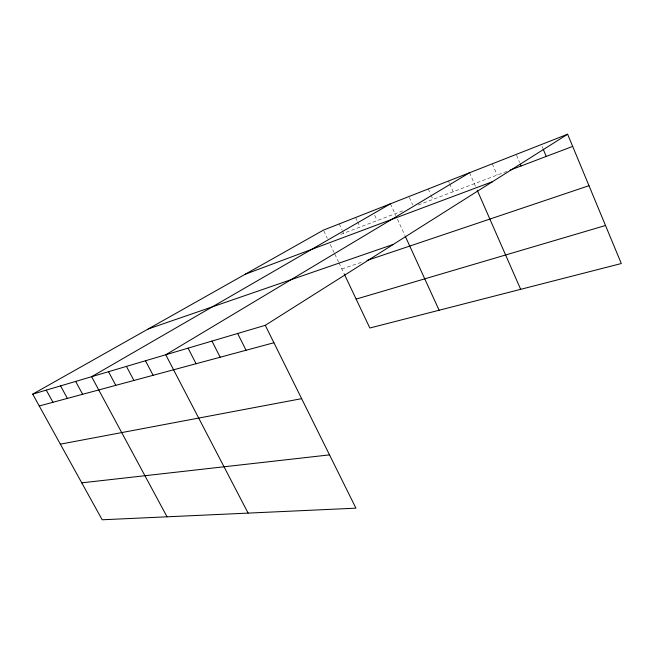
<?xml version="1.0" encoding="UTF-8"?>
<svg xmlns="http://www.w3.org/2000/svg" width="654" height="654" viewBox="0 0 654 654"><rect width="100%" height="100%" fill="white"/><g stroke="black" fill="none" stroke-linecap="round" stroke-linejoin="round"><path stroke-width="0.49" stroke-dasharray="3.27 2.45" d="M340.816 234.353L403.354 210.629M418.184 205.004L507.308 171.201M341.838 268.933L363.371 261.682M323.877 231.034L327.352 238.375M330.278 244.539L334.006 252.411M334.84 254.161L338.543 261.976M338.952 262.851L344.372 274.271M339.205 223.93L342.009 229.889M342.41 230.739L343.603 233.29M355.596 217.488L357.215 220.97M357.624 221.837L360.052 227.052M374.709 215.231L377.17 220.562M390.422 203.811L395.817 215.599M397.46 219.196L404.851 235.342M409.363 197.467L412.731 204.898M428.272 188.949L430.61 194.173M431.002 195.047L432.956 199.405M448.448 181.027L449.241 182.809M449.633 183.7L453.197 191.728M469.547 172.738L475.581 186.504M492.307 163.802L497.179 175.043M516.562 155.309L519.595 162.413M542.027 146.398L542.795 148.221"/><path stroke-width="0.98" d="M265.271 325.316L355.931 508.174L102.179 519.775L32.7 394.133L265.271 325.316L567.623 134.225L621.3 263.529L369.837 328.006L344.372 274.271M469.547 172.738L165.764 354.762L248.111 513.104M390.422 203.811L91.617 376.696L167.048 516.815M32.7 394.133L323.444 230.118L567.623 134.225M510.063 170.154L572.683 146.406M245.201 274.255L492.519 181.689M148.18 328.987L393.258 244.424M367.066 260.439L588.984 185.687M356.136 299.099L605.514 225.499M39.248 405.979L273.912 342.745M60.364 444.164L301.633 398.654M81.758 482.848L329.51 454.882M46.262 390.119L52.958 402.292M60.569 385.893L67.395 398.4M75.66 381.421L82.641 394.288M108.515 371.701L115.807 385.353M126.443 366.395L133.898 380.473M145.49 360.763L153.118 375.298M188.074 348.157L196.077 363.722M211.97 341.086L220.177 357.223M237.639 333.491L246.059 350.25M405.259 236.233L439.12 310.241M477.224 190.24L520.666 289.33M520.355 164.187L521.115 165.969M543.18 149.137L546.254 156.429"/></g></svg>
